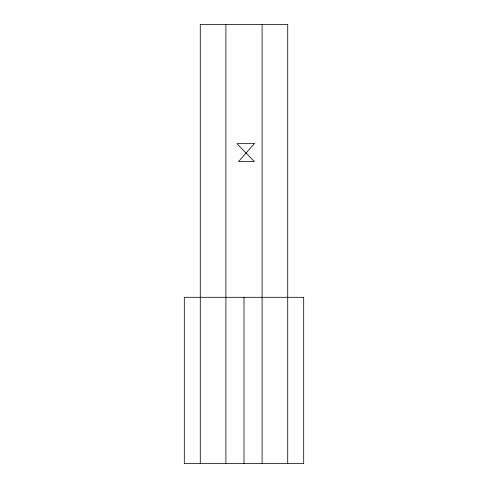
<?xml version="1.0" encoding="UTF-8"?>
<svg xmlns="http://www.w3.org/2000/svg" width="488" height="488" viewBox="0 0 488 488"><rect width="100%" height="100%" fill="white"/><g stroke="black" fill="none" stroke-linecap="round" stroke-linejoin="round"><path stroke-width="0.73" d="M287.719 463.6L287.719 24.4L200.281 24.4L200.281 463.6M262.111 24.4L262.111 463.6M244 297.302L244 463.6M225.889 24.4L225.889 463.6M254.37 143.655L238.565 161.559L254.37 161.559L236.93 143.655L254.37 143.655M303.695 297.302L184.305 297.302L184.305 463.6L303.695 463.6L303.695 297.302"/></g></svg>
